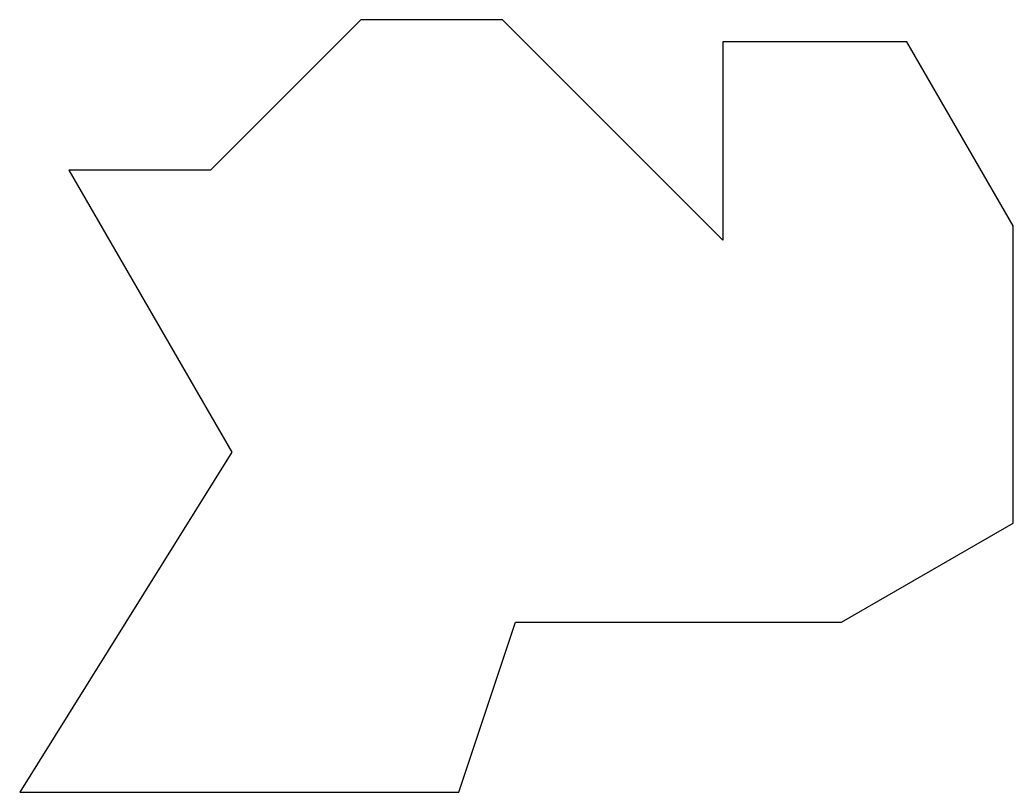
# Model space of a CAD drawing. Header units: millimetres. Extents: x 1 to 8.01, y 1 to 6.45.
import ezdxf

# ---------------------------------------------------------------- set-up
doc = ezdxf.new("R2010")
doc.units = ezdxf.units.MM

msp = doc.modelspace()

# ---------------------------------------------------------------- linework, layer by layer
for p, q in [((3.4068, 6.4547), (2.3461, 5.394)), ((4.4068, 6.4547), (3.4068, 6.4547)), ((5.9624, 4.899), (4.4068, 6.4547)), ((7.2624, 6.299), (5.9624, 6.299)), ((5.9624, 6.299), (5.9624, 4.899)), ((8.0124, 5), (7.2624, 6.299)), ((2.3461, 5.394), (1.3461, 5.394)), ((1.3461, 5.394), (2.4961, 3.4022)), ((8.0124, 2.9), (8.0124, 5)), ((2.4961, 3.4022), (1, 1)), ((6.8, 2.2), (8.0124, 2.9)), ((4.1, 1), (4.5, 2.2)), ((4.5, 2.2), (6.8, 2.2)), ((1, 1), (4.1, 1))]:
    msp.add_line(p, q)

doc.saveas('drawing.dxf')
